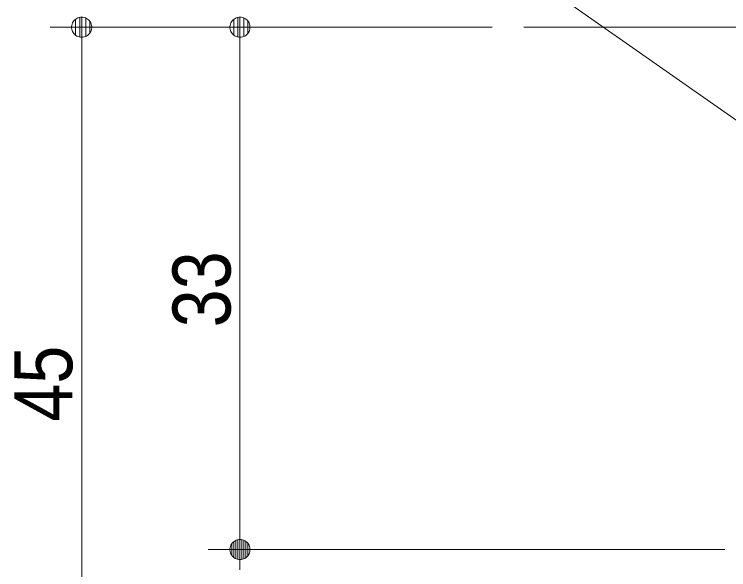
# Model space of a CAD drawing. Units: millimetres, scale not verified, with parts at other scales. Extents: x -6062 to 6062, y -3045 to 3045.
# Drawn here: x -218.3 to 233.2, y 647.5 to 998.4 of the extents above; entities that cross this region are included whole.
import ezdxf
from ezdxf.enums import TextEntityAlignment as Align

# ---------------------------------------------------------------- set-up
doc = ezdxf.new("R2010")
doc.units = ezdxf.units.MM
doc.header["$LTSCALE"] = 20
for name, color, linetype, lineweight in [('0-0_2寸法-3', 7, 'Continuous', 9), ('0-1_3一般', 7, 'Continuous', 9), ('0-3_2寸法-1', 7, 'Continuous', 9), ('0-4_0', 7, 'Continuous', 9)]:
    doc.layers.add(name, color=color, linetype=linetype, lineweight=lineweight)
doc.styles.add('ＭＳ Ｐゴシック', font='')
doc.styles.get('ＭＳ Ｐゴシック').set_extended_font_data('MS PGothic')

# ---------------------------------------------------------------- blocks, each defined once
blk = doc.blocks.new('_Dot')
at = {"layer": '0-4_0'}
for p, q in [((-10, 0), (-20, 0)), ((9.78, 2), (-9.78, 2)), ((7.99, 6), (-7.99, 6)), ((9.16, -3.98), (-9.16, -3.98)), ((6, -7.98), (-6, -7.98))]:
    blk.add_line(p, q, dxfattribs=at)
for points in [[(10, 0), (9.92, 1.25), (9.69, 2.49), (9.3, 3.68), (8.76, 4.82), (8.09, 5.88), (7.29, 6.85), (6.37, 7.71), (5.36, 8.44), (4.26, 9.05), (3.09, 9.51), (1.87, 9.82), (0.63, 9.98), (-0.63, 9.98), (-1.87, 9.82), (-3.09, 9.51), (-4.26, 9.05), (-5.36, 8.44), (-6.37, 7.71), (-7.29, 6.85), (-8.09, 5.88), (-8.76, 4.82), (-9.3, 3.68), (-9.69, 2.49), (-9.92, 1.25), (-10, 0), (0, 0)], [(-10, 0), (-9.92, -1.25), (-9.69, -2.49), (-9.3, -3.68), (-8.76, -4.82), (-8.09, -5.88), (-7.29, -6.85), (-6.37, -7.71), (-5.36, -8.44), (-4.26, -9.05), (-3.09, -9.51), (-1.87, -9.82), (-0.63, -9.98), (0.63, -9.98), (1.87, -9.82), (3.09, -9.51), (4.26, -9.05), (5.36, -8.44), (6.37, -7.71), (7.29, -6.85), (8.09, -5.88), (8.76, -4.82), (9.3, -3.68), (9.69, -2.49), (9.92, -1.25), (10, 0), (0, 0)]]:
    blk.add_lwpolyline(points, close=True, dxfattribs=at)
blk = doc.blocks.new('グループ-33')
at = {"layer": '0-1_3一般'}
blk.add_line((37823.7, 19804.9), (59163.7, 19804.9), dxfattribs=at)
blk = doc.blocks.new('グループ-67')
at = {"layer": '0-1_3一般'}
blk.add_blockref('グループ-33', (0, 0), dxfattribs=at)

msp = doc.modelspace()

# ---------------------------------------------------------------- linework, layer by layer
at = {"layer": '0-0_2寸法-3'}
msp.add_lwpolyline([(240.68, 929.74), (82.86, 1040.25), (-105.43, 1040.25)], dxfattribs=at)
at = {"layer": '0-3_2寸法-1'}
for p, q in [((-95.69, 990.25), (-195.69, 990.25)), ((83.68, 990.25), (-95.69, 990.25)), ((-175.69, 552.96), (-175.69, 977.53)), ((-75.69, 977.53), (-75.69, 672.96)), ((230.68, 660.25), (-95.69, 660.25)), ((230.68, 660.25), (-95.69, 660.25))]:
    msp.add_line(p, q, dxfattribs=at)

# ---------------------------------------------------------------- block references
at = {"layer": '0-1_3一般', "xscale": 0.05, "yscale": 0.05}
msp.add_blockref('グループ-67', (-1787.5, 0), dxfattribs=at)
at = {"layer": '0-3_2寸法-1', "xscale": 0.6356201, "yscale": 0.6356201}
for p, rotation in [((-175.69, 990.25), 90), ((-75.69, 990.25), 90), ((-75.69, 660.25), 270), ((-75.69, 660.25), 90)]:
    msp.add_blockref('_Dot', p, dxfattribs=dict(at, rotation=rotation))

# ---------------------------------------------------------------- texts
at = {"layer": '0-3_2寸法-1', "style": 'ＭＳ Ｐゴシック', "width": 0.9}
for s, p in [('33', (-70.63, 800.65)), ('45', (-170.63, 741.04))]:
    msp.add_text(s, height=36.66, rotation=90, dxfattribs=at).set_placement(p, align=Align.BOTTOM_LEFT)

doc.saveas('drawing.dxf')
